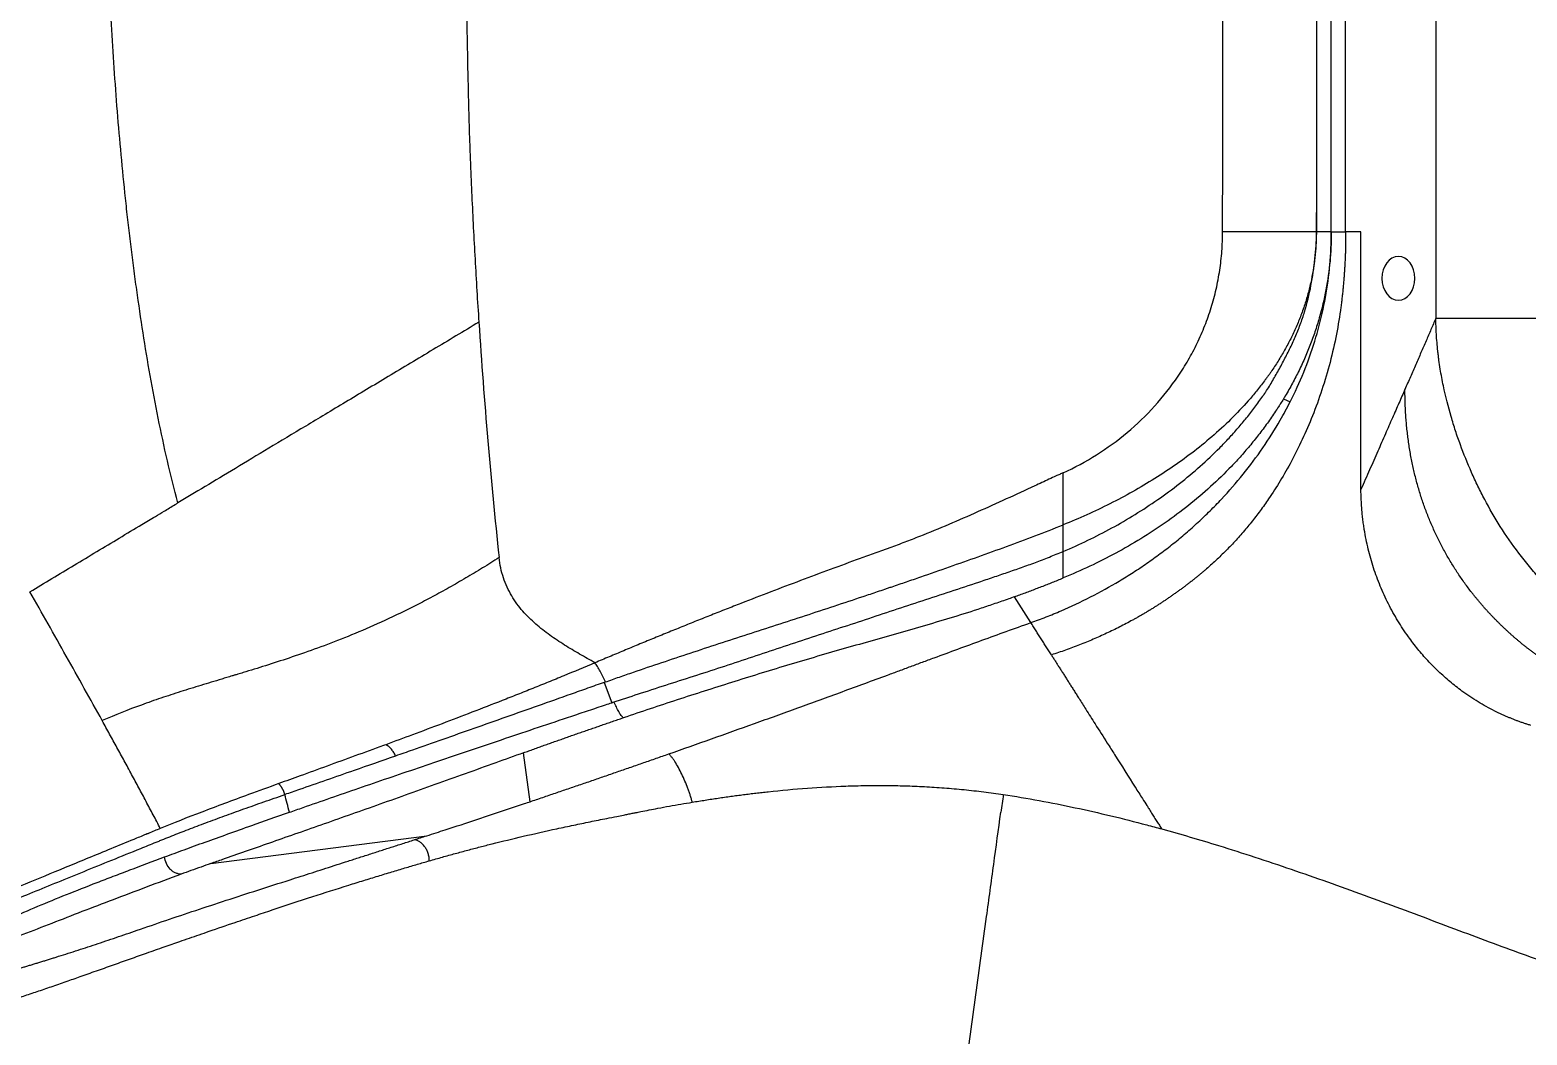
# Model space of a CAD drawing. Header units: inches. Extents: x 0 to 84, y -22 to 124.
# Drawn here: x 11.03 to 28.13, y 28.66 to 40.14 of the extents above; entities that cross this region are included whole.
import ezdxf

# ---------------------------------------------------------------- set-up
doc = ezdxf.new("R2010")
doc.units = ezdxf.units.IN
doc.header["$MEASUREMENT"] = 0
doc.layers.add('1', color=4, linetype='Continuous')

# ---------------------------------------------------------------- blocks, each defined once
blk = doc.blocks.new('2026 RELAY')
at = {"layer": '1', "color": 3, "linetype": 'Continuous', "lineweight": 25}
for p, q in [((25.729, 37.335), (25.73, 42.178)), ((25.895, 37.335), (25.895, 42.178)), ((26.059, 37.722), (26.059, 42.178)), ((27.089, 40.277), (27.089, 36.347)), ((26.059, 37.335), (26.059, 37.722)), ((25.729, 37.335), (25.724, 37.335)), ((26.232, 37.335), (26.059, 37.335)), ((26.232, 34.999), (26.232, 37.335)), ((25.349, 35.427), (25.425, 35.393)), ((22.833, 33.685), (22.833, 33.988)), ((22.464, 32.87), (22.277, 33.166)), ((17.592, 32.188), (17.677, 31.955)), ((16.744, 30.824), (16.669, 31.383)), ((13.097, 30.117), (15.564, 30.434))]:
    blk.add_line(p, q, dxfattribs=at)
at = {"layer": '1', "color": 1, "extrusion": (0, 0, -1)}
blk.add_ellipse((26.661, 36.805), major_axis=(0, 0.25), ratio=0.752466, dxfattribs=at)
at = {"layer": '1', "color": 3, "linetype": 'Continuous', "lineweight": 25}
for points, knots in [([(12.722, 34.239), (12.636, 34.559), (12.489, 35.205), (12.346, 36.019), (12.262, 36.592), (12.218, 36.92), (12.186, 37.166), (12.157, 37.413), (12.12, 37.742), (12.062, 38.32), (12.008, 38.982), (11.966, 39.645), (11.945, 40.06), (11.931, 40.392), (11.918, 40.725), (11.906, 41.141), (11.898, 41.64), (11.894, 42.306), (11.9, 42.888), (11.912, 43.387), (11.92, 43.636), (11.928, 43.886), (11.949, 44.384), (11.99, 45.131), (12.056, 45.958), (12.112, 46.535), (12.142, 46.823), (12.161, 46.988), (12.18, 47.152), (12.205, 47.357), (12.247, 47.685), (12.327, 48.258), (12.46, 49.072), (12.593, 49.719), (12.669, 50.04)], [0, 0, 0, 0, 0.0625, 0.125, 0.15625, 0.171875, 0.1875, 0.203125, 0.21875, 0.25, 0.3125, 0.34375, 0.375, 0.390625, 0.40625, 0.4375, 0.46875, 0.5, 0.5625, 0.578125, 0.59375, 0.609375, 0.625, 0.6875, 0.75, 0.78125, 0.796875, 0.804688, 0.8125, 0.828125, 0.84375, 0.875, 0.9375, 1, 1, 1, 1]), ([(16.158, 47.943), (16.142, 47.704), (16.113, 47.224), (16.083, 46.621), (16.065, 46.198), (16.055, 45.956), (16.05, 45.805), (16.047, 45.683), (16.043, 45.562), (16.038, 45.35), (16.028, 44.925), (16.018, 44.317), (16.013, 43.768), (16.012, 43.403), (16.012, 43.22), (16.012, 43.038), (16.013, 42.672), (16.013, 42.246), (16.013, 41.758), (16.013, 41.393), (16.012, 41.088), (16.012, 40.845), (16.013, 40.601), (16.015, 40.297), (16.02, 39.81), (16.028, 39.323), (16.038, 38.898), (16.044, 38.655), (16.049, 38.473), (16.056, 38.292), (16.065, 38.049), (16.083, 37.626), (16.114, 37.024), (16.143, 36.544), (16.159, 36.304)], [0, 0, 0, 0, 0.0625, 0.125, 0.15625, 0.171875, 0.1875, 0.195312, 0.203125, 0.21875, 0.25, 0.3125, 0.375, 0.390625, 0.40625, 0.421875, 0.4375, 0.5, 0.53125, 0.5625, 0.59375, 0.609375, 0.625, 0.65625, 0.6875, 0.75, 0.78125, 0.796875, 0.8125, 0.828125, 0.84375, 0.875, 0.9375, 1, 1, 1, 1]), ([(24.654, 37.335), (24.654, 37.356), (24.654, 37.397), (24.654, 37.481), (24.654, 37.627), (24.655, 37.92), (24.655, 38.504), (24.656, 39.34), (24.657, 40.175), (24.657, 40.844), (24.657, 41.345), (24.657, 41.763), (24.658, 42.097), (24.657, 42.432), (24.658, 42.766), (24.658, 43.1), (24.658, 43.351), (24.657, 43.602), (24.657, 43.936), (24.657, 44.353), (24.656, 44.771), (24.655, 45.063), (24.655, 45.208), (24.654, 45.292), (24.654, 45.333), (24.654, 45.354)], [0, 0, 0, 0, 0.007812, 0.015625, 0.03125, 0.0625, 0.125, 0.25, 0.375, 0.4375, 0.5, 0.5625, 0.59375, 0.625, 0.6875, 0.71875, 0.75, 0.78125, 0.8125, 0.875, 0.9375, 0.96875, 0.984375, 0.992188, 1, 1, 1, 1]), ([(22.833, 34.584), (22.964, 34.643), (23.218, 34.78), (23.57, 35.036), (23.884, 35.338), (24.109, 35.624), (24.264, 35.87), (24.366, 36.063), (24.453, 36.264), (24.526, 36.47), (24.583, 36.682), (24.623, 36.898), (24.644, 37.079), (24.652, 37.225), (24.654, 37.298), (24.654, 37.335)], [0, 0, 0, 0, 0.125, 0.25, 0.375, 0.5, 0.5625, 0.625, 0.6875, 0.75, 0.8125, 0.875, 0.9375, 0.96875, 1, 1, 1, 1]), ([(25.724, 37.335), (25.724, 37.329), (25.724, 37.316), (25.724, 37.292), (25.723, 37.249), (25.719, 37.164), (25.705, 36.993), (25.673, 36.8), (25.625, 36.61), (25.581, 36.47), (25.53, 36.332), (25.472, 36.198), (25.407, 36.066), (25.336, 35.938), (25.272, 35.834), (25.224, 35.763), (25.197, 35.722), (25.179, 35.698), (25.165, 35.678), (25.156, 35.665), (25.149, 35.655), (25.141, 35.646), (25.121, 35.619), (25.073, 35.555), (24.965, 35.423), (24.734, 35.17), (24.367, 34.845), (23.884, 34.508), (23.371, 34.221), (23.014, 34.061), (22.833, 33.988)], [0, 0, 0, 0, 0.003906, 0.007812, 0.015625, 0.03125, 0.0625, 0.125, 0.15625, 0.1875, 0.21875, 0.25, 0.28125, 0.3125, 0.34375, 0.359375, 0.367188, 0.375, 0.378906, 0.382812, 0.384766, 0.386719, 0.390625, 0.40625, 0.4375, 0.5, 0.625, 0.75, 0.875, 1, 1, 1, 1]), ([(22.833, 33.685), (23.023, 33.764), (23.301, 33.898), (23.656, 34.105), (23.914, 34.274), (24.162, 34.457), (24.399, 34.655), (24.585, 34.831), (24.728, 34.979), (24.83, 35.094), (24.929, 35.212), (25.008, 35.313), (25.069, 35.396), (25.102, 35.444), (25.122, 35.472), (25.128, 35.48), (25.13, 35.483), (25.132, 35.486), (25.141, 35.5), (25.164, 35.534), (25.198, 35.588), (25.236, 35.655), (25.287, 35.744), (25.349, 35.857), (25.419, 35.994), (25.484, 36.134), (25.542, 36.277), (25.608, 36.471), (25.668, 36.722), (25.704, 36.976), (25.719, 37.155), (25.725, 37.245), (25.728, 37.296), (25.729, 37.322), (25.729, 37.335)], [0, 0, 0, 0, 0.125, 0.1875, 0.25, 0.3125, 0.375, 0.4375, 0.46875, 0.5, 0.53125, 0.5625, 0.578125, 0.59375, 0.597656, 0.599121, 0.599609, 0.600098, 0.601562, 0.609375, 0.625, 0.640625, 0.65625, 0.6875, 0.71875, 0.75, 0.78125, 0.8125, 0.875, 0.9375, 0.96875, 0.984375, 0.992188, 1, 1, 1, 1]), ([(26.059, 37.335), (26.059, 37.316), (26.059, 37.279), (26.058, 37.222), (26.057, 37.166), (26.056, 37.109), (26.054, 37.052), (26.051, 36.995), (26.048, 36.938), (26.045, 36.881), (26.041, 36.824), (26.036, 36.766), (26.031, 36.709), (26.025, 36.651), (26.019, 36.593), (26.012, 36.535), (25.994, 36.393), (25.956, 36.162), (25.884, 35.845), (25.792, 35.533), (25.685, 35.238), (25.568, 34.967), (25.444, 34.719), (25.316, 34.493), (25.21, 34.329), (25.132, 34.216), (25.083, 34.148), (25.032, 34.082), (24.981, 34.016), (24.929, 33.953), (24.875, 33.89), (24.821, 33.828), (24.765, 33.768), (24.708, 33.709), (24.65, 33.651), (24.591, 33.595), (24.531, 33.539), (24.49, 33.503), (24.469, 33.485)], [0, 0, 0, 0, 0.013082, 0.026194, 0.039338, 0.052515, 0.065726, 0.078972, 0.092256, 0.105578, 0.118941, 0.132344, 0.145791, 0.159281, 0.172815, 0.186393, 0.200015, 0.2729, 0.350004, 0.426561, 0.499992, 0.568649, 0.633008, 0.69335, 0.749979, 0.769623, 0.78915, 0.808573, 0.827905, 0.84716, 0.86635, 0.885492, 0.904598, 0.923682, 0.942756, 0.96183, 0.98091, 1, 1, 1, 1]), ([(25.724, 37.335), (25.724, 37.335), (25.718, 37.335), (25.693, 37.335), (25.631, 37.335), (25.515, 37.335), (25.367, 37.335), (25.198, 37.335), (25.016, 37.335), (24.832, 37.335), (24.712, 37.335), (24.654, 37.335)], [0, 0, 0, 0, 0.0625, 0.125, 0.25, 0.375, 0.5, 0.625, 0.75, 0.875, 1, 1, 1, 1]), ([(25.895, 37.335), (25.895, 37.321), (25.895, 37.293), (25.894, 37.238), (25.891, 37.141), (25.878, 36.948), (25.839, 36.674), (25.775, 36.405), (25.71, 36.194), (25.653, 36.038), (25.589, 35.884), (25.519, 35.734), (25.455, 35.611), (25.401, 35.515), (25.37, 35.462), (25.352, 35.433), (25.349, 35.427)], [0.6213551, 0.6213551, 0.6213551, 0.6213551, 0.6291676, 0.6369801, 0.6526051, 0.6838551, 0.7463551, 0.8088551, 0.8401051, 0.8713551, 0.9026051, 0.9338551, 0.9651051, 0.9807301, 0.9963551, 1, 1, 1, 1]), ([(25.424, 35.393), (25.446, 35.434), (25.521, 35.588), (25.636, 35.862), (25.751, 36.22), (25.834, 36.587), (25.884, 36.959), (25.895, 37.21), (25.895, 37.335)], [0.6643407, 0.6643407, 0.6643407, 0.6643407, 0.6875, 0.75, 0.8125, 0.875, 0.9375, 1, 1, 1, 1]), ([(25.895, 37.335), (25.884, 37.335), (25.86, 37.335), (25.827, 37.335), (25.797, 37.335), (25.765, 37.335), (25.737, 37.335), (25.729, 37.335), (25.729, 37.335)], [0, 0, 0, 0, 0.125, 0.25, 0.375, 0.5, 0.75, 1, 1, 1, 1]), ([(25.895, 37.335), (25.906, 37.335), (25.928, 37.335), (25.958, 37.335), (25.985, 37.335), (26.009, 37.335), (26.028, 37.335), (26.047, 37.335), (26.056, 37.335), (26.059, 37.335)], [0, 0, 0, 0, 0.125, 0.25, 0.375, 0.5, 0.625, 0.75, 1, 1, 1, 1]), ([(16.159, 36.304), (16.072, 36.252), (15.898, 36.147), (15.636, 35.991), (15.378, 35.835), (15.124, 35.683), (14.876, 35.534), (14.555, 35.341), (14.175, 35.113), (13.755, 34.86), (13.372, 34.63), (13.026, 34.422), (12.819, 34.298), (12.722, 34.239)], [0, 0, 0, 0, 0.0625, 0.125, 0.1875, 0.25, 0.3125, 0.375, 0.5, 0.625, 0.75, 0.875, 1, 1, 1, 1]), ([(27.089, 36.347), (27.07, 36.305), (27.033, 36.219), (26.977, 36.088), (26.919, 35.955), (26.859, 35.818), (26.798, 35.678), (26.757, 35.584), (26.736, 35.536)], [0, 0, 0, 0, 0.156164, 0.316529, 0.481095, 0.649862, 0.82283, 1, 1, 1, 1]), ([(29.069, 36.348), (28.95, 36.348), (28.831, 36.348), (28.596, 36.348), (28.48, 36.348), (28.257, 36.348), (28.149, 36.348), (27.944, 36.348), (27.847, 36.348), (27.667, 36.348), (27.584, 36.348), (27.435, 36.348), (27.368, 36.348), (27.254, 36.348), (27.207, 36.348), (27.132, 36.348), (27.105, 36.348), (27.089, 36.348)], [0, 0, 0, 0, 0.125, 0.125, 0.25, 0.25, 0.375, 0.375, 0.5, 0.5, 0.625, 0.625, 0.75, 0.75, 0.875, 0.875, 1, 1, 1, 1]), ([(30.459, 32.028), (30.436, 32.034), (30.412, 32.041), (30.375, 32.05), (30.363, 32.054), (30.339, 32.061), (30.327, 32.064), (30.289, 32.075), (30.263, 32.083), (30.225, 32.094), (30.218, 32.097), (30.203, 32.101), (30.18, 32.109), (30.157, 32.116), (30.111, 32.132), (30.079, 32.143), (30.032, 32.16), (30.016, 32.166), (29.985, 32.178), (29.969, 32.184), (29.922, 32.203), (29.891, 32.215), (29.83, 32.241), (29.8, 32.255), (29.74, 32.282), (29.71, 32.296), (29.652, 32.324), (29.623, 32.339), (29.537, 32.382), (29.48, 32.413), (29.371, 32.475), (29.317, 32.507), (29.212, 32.573), (29.161, 32.606), (29.06, 32.674), (29.011, 32.709), (28.939, 32.763), (28.915, 32.781), (28.868, 32.817), (28.844, 32.836), (28.774, 32.892), (28.728, 32.931), (28.636, 33.011), (28.59, 33.053), (28.5, 33.138), (28.455, 33.182), (28.367, 33.273), (28.324, 33.319), (28.239, 33.414), (28.198, 33.462), (28.137, 33.536), (28.117, 33.561), (28.077, 33.612), (28.057, 33.638), (27.961, 33.765), (27.89, 33.868), (27.761, 34.072), (27.702, 34.174), (27.634, 34.302), (27.621, 34.328), (27.595, 34.379), (27.582, 34.405), (27.544, 34.483), (27.52, 34.535), (27.45, 34.692), (27.408, 34.798), (27.35, 34.957), (27.331, 35.01), (27.305, 35.089), (27.297, 35.116), (27.28, 35.17), (27.272, 35.198), (27.231, 35.336), (27.201, 35.452), (27.162, 35.639), (27.15, 35.703), (27.134, 35.802), (27.129, 35.836), (27.122, 35.888), (27.12, 35.905), (27.116, 35.94), (27.114, 35.957), (27.105, 36.041), (27.099, 36.105), (27.092, 36.229), (27.09, 36.289), (27.089, 36.347)], [0, 0, 0, 0, 0.015625, 0.015625, 0.023437, 0.023437, 0.03125, 0.03125, 0.046875, 0.046875, 0.050781, 0.050781, 0.054687, 0.0625, 0.0625, 0.078125, 0.078125, 0.085937, 0.085937, 0.09375, 0.09375, 0.109375, 0.109375, 0.125, 0.125, 0.140625, 0.140625, 0.15625, 0.15625, 0.1875, 0.1875, 0.21875, 0.21875, 0.25, 0.25, 0.28125, 0.28125, 0.296875, 0.296875, 0.3125, 0.3125, 0.34375, 0.34375, 0.375, 0.375, 0.40625, 0.40625, 0.4375, 0.4375, 0.46875, 0.46875, 0.484375, 0.484375, 0.5, 0.5, 0.5625, 0.5625, 0.625, 0.625, 0.640625, 0.640625, 0.65625, 0.65625, 0.6875, 0.6875, 0.75, 0.75, 0.78125, 0.78125, 0.796875, 0.796875, 0.8125, 0.8125, 0.875, 0.875, 0.90625, 0.90625, 0.921875, 0.921875, 0.929688, 0.929688, 0.9375, 0.9375, 0.96875, 0.96875, 1, 1, 1, 1]), ([(25.349, 35.427), (25.338, 35.409), (25.319, 35.379), (25.299, 35.348), (25.29, 35.333), (25.287, 35.329), (25.285, 35.326), (25.279, 35.317), (25.259, 35.286), (25.225, 35.234), (25.161, 35.144), (25.079, 35.033), (24.975, 34.903), (24.867, 34.777), (24.717, 34.615), (24.519, 34.422), (24.266, 34.207), (23.999, 34.009), (23.722, 33.827), (23.338, 33.606), (23.038, 33.465), (22.833, 33.381)], [0, 0, 0, 0, 0.0119801, 0.0197926, 0.0212575, 0.0217458, 0.022234, 0.0236989, 0.0276051, 0.0432301, 0.0588551, 0.0901051, 0.1213551, 0.1526051, 0.1838551, 0.2463551, 0.3088551, 0.3713551, 0.4338551, 0.4963551, 0.6213551, 0.6213551, 0.6213551, 0.6213551]), ([(26.736, 35.536), (26.713, 35.484), (26.666, 35.375), (26.591, 35.206), (26.511, 35.022), (26.424, 34.825), (26.331, 34.614), (26.267, 34.468), (26.234, 34.393)], [0, 0, 0, 0, 0.13607, 0.284378, 0.444925, 0.617711, 0.802736, 1, 1, 1, 1]), ([(29.556, 31.895), (29.543, 31.898), (29.517, 31.905), (29.478, 31.916), (29.44, 31.927), (29.401, 31.938), (29.363, 31.949), (29.325, 31.961), (29.287, 31.974), (29.249, 31.986), (29.211, 31.999), (29.174, 32.012), (29.137, 32.026), (29.099, 32.04), (29.063, 32.054), (29.026, 32.069), (28.989, 32.084), (28.953, 32.099), (28.917, 32.114), (28.882, 32.13), (28.846, 32.147), (28.811, 32.163), (28.776, 32.18), (28.741, 32.197), (28.707, 32.215), (28.672, 32.233), (28.638, 32.251), (28.605, 32.269), (28.571, 32.288), (28.538, 32.307), (28.505, 32.327), (28.473, 32.346), (28.44, 32.366), (28.408, 32.386), (28.377, 32.407), (28.345, 32.428), (28.314, 32.449), (28.284, 32.47), (28.253, 32.492), (28.223, 32.513), (28.193, 32.535), (28.163, 32.558), (28.134, 32.58), (28.105, 32.603), (28.076, 32.626), (28.048, 32.649), (28.02, 32.673), (27.992, 32.696), (27.965, 32.72), (27.937, 32.745), (27.911, 32.769), (27.884, 32.794), (27.858, 32.818), (27.832, 32.843), (27.806, 32.869), (27.781, 32.894), (27.755, 32.92), (27.731, 32.946), (27.706, 32.972), (27.682, 32.998), (27.658, 33.024), (27.634, 33.051), (27.611, 33.078), (27.588, 33.105), (27.565, 33.132), (27.543, 33.159), (27.521, 33.187), (27.493, 33.223), (27.459, 33.267), (27.419, 33.321), (27.381, 33.375), (27.343, 33.431), (27.307, 33.487), (27.271, 33.544), (27.236, 33.602), (27.203, 33.661), (27.17, 33.721), (27.138, 33.782), (27.108, 33.843), (27.078, 33.905), (27.05, 33.969), (27.022, 34.033), (26.996, 34.097), (26.971, 34.163), (26.947, 34.229), (26.925, 34.296), (26.903, 34.364), (26.883, 34.433), (26.864, 34.503), (26.846, 34.573), (26.83, 34.644), (26.815, 34.715), (26.801, 34.787), (26.789, 34.86), (26.777, 34.933), (26.768, 35.007), (26.759, 35.081), (26.752, 35.156), (26.746, 35.231), (26.742, 35.307), (26.739, 35.383), (26.737, 35.46), (26.736, 35.511), (26.736, 35.536)], [0, 0, 0, 0, 0.008084, 0.016156, 0.024217, 0.032266, 0.040305, 0.048334, 0.05635, 0.064355, 0.072348, 0.080328, 0.088295, 0.096248, 0.104186, 0.11211, 0.120017, 0.127909, 0.135784, 0.143643, 0.151485, 0.15931, 0.167117, 0.174906, 0.182678, 0.190431, 0.198165, 0.205881, 0.213578, 0.221255, 0.228912, 0.23655, 0.244167, 0.251764, 0.259339, 0.266894, 0.274428, 0.281943, 0.289438, 0.296914, 0.304371, 0.31181, 0.319231, 0.326635, 0.334022, 0.341391, 0.348745, 0.356082, 0.363403, 0.370709, 0.377999, 0.385275, 0.392536, 0.399783, 0.407016, 0.414235, 0.421441, 0.428634, 0.435815, 0.442983, 0.450139, 0.457284, 0.464417, 0.471538, 0.47865, 0.48575, 0.492841, 0.499921, 0.513236, 0.526593, 0.539991, 0.553433, 0.56692, 0.580454, 0.594035, 0.607665, 0.621347, 0.635081, 0.64887, 0.662716, 0.67662, 0.690585, 0.704614, 0.718709, 0.732872, 0.747106, 0.761413, 0.775794, 0.790248, 0.804774, 0.819373, 0.834044, 0.848786, 0.863599, 0.878482, 0.893436, 0.90846, 0.923553, 0.938713, 0.95394, 0.969232, 0.984586, 1, 1, 1, 1]), ([(22.464, 32.87), (22.493, 32.881), (22.551, 32.902), (22.667, 32.946), (22.867, 33.028), (23.148, 33.161), (23.421, 33.312), (23.633, 33.444), (23.789, 33.548), (23.942, 33.658), (24.091, 33.772), (24.211, 33.872), (24.305, 33.955), (24.398, 34.039), (24.511, 34.147), (24.686, 34.327), (24.891, 34.563), (25.116, 34.864), (25.292, 35.143), (25.389, 35.322), (25.424, 35.393)], [0, 0, 0, 0, 0.015625, 0.03125, 0.0625, 0.125, 0.1875, 0.21875, 0.25, 0.28125, 0.3125, 0.34375, 0.359375, 0.375, 0.40625, 0.4375, 0.5, 0.5625, 0.625, 0.6643407, 0.6643407, 0.6643407, 0.6643407]), ([(26.234, 34.393), (26.234, 34.423), (26.234, 34.482), (26.233, 34.571), (26.233, 34.658), (26.233, 34.745), (26.232, 34.83), (26.232, 34.915), (26.232, 34.971), (26.232, 34.999)], [0, 0, 0, 0, 0.147331, 0.293165, 0.437505, 0.580354, 0.721717, 0.861598, 1, 1, 1, 1]), ([(22.833, 34.584), (22.826, 34.58), (22.813, 34.574), (22.786, 34.562), (22.738, 34.54), (22.644, 34.496), (22.454, 34.409), (22.183, 34.283), (21.856, 34.135), (21.526, 33.991), (21.248, 33.876), (21.023, 33.789), (20.896, 33.741), (20.811, 33.71), (20.754, 33.69), (20.655, 33.654), (20.456, 33.582), (20.172, 33.478), (19.832, 33.351), (19.492, 33.222), (19.209, 33.112), (18.984, 33.024), (18.815, 32.957), (18.646, 32.89), (18.479, 32.822), (18.311, 32.754), (18.144, 32.686), (17.978, 32.618), (17.813, 32.549), (17.648, 32.48), (17.539, 32.434), (17.485, 32.411)], [0, 0, 0, 0, 0.003906, 0.007812, 0.015625, 0.03125, 0.0625, 0.125, 0.1875, 0.25, 0.3125, 0.34375, 0.375, 0.382812, 0.390625, 0.40625, 0.4375, 0.5, 0.5625, 0.625, 0.6875, 0.71875, 0.75, 0.78125, 0.8125, 0.84375, 0.875, 0.90625, 0.9375, 0.96875, 1, 1, 1, 1]), ([(28.175, 31.695), (28.163, 31.699), (28.139, 31.706), (28.103, 31.718), (28.067, 31.73), (28.031, 31.743), (27.996, 31.756), (27.962, 31.77), (27.928, 31.784), (27.894, 31.798), (27.86, 31.813), (27.827, 31.828), (27.794, 31.844), (27.74, 31.871), (27.665, 31.91), (27.571, 31.965), (27.478, 32.025), (27.37, 32.1), (27.249, 32.195), (27.119, 32.311), (26.996, 32.435), (26.881, 32.568), (26.766, 32.719), (26.652, 32.891), (26.545, 33.085), (26.452, 33.287), (26.375, 33.496), (26.314, 33.712), (26.28, 33.88), (26.263, 33.996), (26.254, 34.059), (26.248, 34.122), (26.242, 34.188), (26.238, 34.255), (26.235, 34.324), (26.234, 34.37), (26.234, 34.393)], [0, 0, 0, 0, 0.010957, 0.021841, 0.032655, 0.0434, 0.054077, 0.064691, 0.075243, 0.085738, 0.096177, 0.106564, 0.116902, 0.127194, 0.158003, 0.189063, 0.220336, 0.251776, 0.301139, 0.350211, 0.399217, 0.44838, 0.497984, 0.559239, 0.621289, 0.683601, 0.745594, 0.8074, 0.871552, 0.888692, 0.906207, 0.924114, 0.942429, 0.961171, 0.980359, 1, 1, 1, 1]), ([(12.464, 34.085), (12.498, 34.105), (12.552, 34.137), (12.627, 34.182), (12.673, 34.211), (12.705, 34.229), (12.716, 34.236), (12.721, 34.239), (12.722, 34.239)], [0.35036843, 0.35036843, 0.35036843, 0.35036843, 0.375, 0.390625, 0.40625, 0.41015625, 0.4140625, 0.41434016, 0.41434016, 0.41434016, 0.41434016]), ([(11.032, 33.224), (11.198, 33.324), (11.451, 33.476), (11.794, 33.682), (12.053, 33.837), (12.276, 33.972), (12.413, 34.054), (12.464, 34.085)], [0, 0, 0, 0, 0.125, 0.1875, 0.25, 0.3125, 0.3503684, 0.3503684, 0.3503684, 0.3503684]), ([(17.605, 32.192), (17.658, 32.211), (17.764, 32.249), (17.979, 32.323), (18.356, 32.451), (18.901, 32.631), (19.559, 32.844), (20.109, 33.023), (20.494, 33.151), (20.686, 33.216), (20.782, 33.248), (20.837, 33.267), (20.919, 33.295), (21.042, 33.337), (21.261, 33.412), (21.534, 33.508), (21.861, 33.623), (22.187, 33.741), (22.511, 33.861), (22.726, 33.945), (22.833, 33.988)], [0, 0, 0, 0, 0.03125, 0.0625, 0.125, 0.25, 0.375, 0.5, 0.5625, 0.59375, 0.609375, 0.617188, 0.625, 0.65625, 0.6875, 0.75, 0.8125, 0.875, 0.9375, 1, 1, 1, 1]), ([(16.39, 33.614), (16.359, 33.594), (16.296, 33.554), (16.169, 33.475), (16.01, 33.38), (15.82, 33.27), (15.631, 33.166), (15.445, 33.069), (15.202, 32.948), (14.909, 32.814), (14.581, 32.678), (14.276, 32.563), (13.989, 32.464), (13.72, 32.377), (13.529, 32.318), (13.42, 32.285), (13.389, 32.275), (13.373, 32.271), (13.358, 32.266), (13.327, 32.257), (13.282, 32.243), (13.161, 32.207), (12.984, 32.153), (12.754, 32.082), (12.528, 32.008), (12.23, 31.904), (12.008, 31.816), (11.858, 31.75)], [0, 0, 0, 0, 0.015625, 0.03125, 0.0625, 0.09375, 0.125, 0.15625, 0.1875, 0.25, 0.3125, 0.375, 0.4375, 0.5, 0.5625, 0.578125, 0.582031, 0.585938, 0.589844, 0.59375, 0.609375, 0.625, 0.6875, 0.75, 0.8125, 0.875, 1, 1, 1, 1]), ([(17.485, 32.411), (17.426, 32.444), (17.31, 32.51), (17.137, 32.613), (16.968, 32.725), (16.807, 32.851), (16.682, 32.973), (16.593, 33.084), (16.533, 33.175), (16.481, 33.274), (16.438, 33.381), (16.407, 33.494), (16.394, 33.574), (16.39, 33.614)], [0, 0, 0, 0, 0.125, 0.25, 0.375, 0.5, 0.625, 0.6875, 0.75, 0.8125, 0.875, 0.9375, 1, 1, 1, 1]), ([(17.728, 31.972), (17.825, 32.004), (18.026, 32.07), (18.333, 32.169), (18.65, 32.271), (18.968, 32.374), (19.287, 32.48), (19.714, 32.622), (20.143, 32.764), (20.574, 32.906), (20.898, 33.013), (21.222, 33.12), (21.547, 33.227), (21.817, 33.316), (22.033, 33.389), (22.194, 33.444), (22.356, 33.5), (22.516, 33.558), (22.675, 33.62), (22.781, 33.663), (22.833, 33.685)], [0.0049471, 0.0049471, 0.0049471, 0.0049471, 0.0625, 0.125, 0.1875, 0.25, 0.3125, 0.375, 0.5, 0.5625, 0.625, 0.6875, 0.75, 0.8125, 0.84375, 0.875, 0.90625, 0.9375, 0.96875, 1, 1, 1, 1]), ([(22.833, 33.381), (22.833, 33.395), (22.833, 33.423), (22.833, 33.466), (22.833, 33.507), (22.833, 33.562), (22.833, 33.625), (22.833, 33.667), (22.833, 33.685)], [0, 0, 0, 0, 0.125, 0.25, 0.375, 0.5, 0.75, 1, 1, 1, 1]), ([(22.277, 33.166), (22.298, 33.173), (22.339, 33.189), (22.401, 33.212), (22.463, 33.235), (22.525, 33.259), (22.587, 33.283), (22.649, 33.307), (22.71, 33.331), (22.772, 33.356), (22.813, 33.373), (22.833, 33.381)], [0, 0, 0, 0, 0.11111, 0.222232, 0.33336, 0.44449, 0.555617, 0.666736, 0.777843, 0.888932, 1, 1, 1, 1]), ([(24.469, 33.485), (24.459, 33.476), (24.439, 33.459), (24.409, 33.433), (24.378, 33.408), (24.347, 33.383), (24.316, 33.358), (24.285, 33.333), (24.254, 33.309), (24.222, 33.285), (24.191, 33.261), (24.159, 33.238), (24.127, 33.215), (24.094, 33.192), (24.062, 33.169), (24.029, 33.147), (23.997, 33.125), (23.964, 33.103), (23.931, 33.081), (23.897, 33.06), (23.864, 33.039), (23.83, 33.018), (23.796, 32.998), (23.763, 32.977), (23.729, 32.957), (23.694, 32.938), (23.66, 32.918), (23.613, 32.892), (23.552, 32.86), (23.478, 32.821), (23.404, 32.784), (23.328, 32.748), (23.252, 32.713), (23.175, 32.68), (23.098, 32.647), (23.019, 32.616), (22.94, 32.585), (22.86, 32.556), (22.779, 32.528), (22.725, 32.511), (22.698, 32.502)], [0, 0, 0, 0, 0.0192631, 0.0385137, 0.057753, 0.0769822, 0.0962028, 0.115416, 0.1346228, 0.1538241, 0.1730217, 0.1922173, 0.2114127, 0.2306093, 0.2498087, 0.2690124, 0.288222, 0.3074387, 0.3266621, 0.3458921, 0.3651284, 0.3843714, 0.4036214, 0.4228789, 0.4421447, 0.4614195, 0.4807044, 0.5000004, 0.5406813, 0.5814888, 0.6224376, 0.6635437, 0.7048237, 0.7462944, 0.7879729, 0.8298749, 0.8720158, 0.9144091, 0.9570671, 1, 1, 1, 1]), ([(22.277, 33.166), (22.255, 33.158), (22.181, 33.131), (22.054, 33.087), (21.844, 33.016), (21.58, 32.933), (21.262, 32.838), (20.943, 32.747), (20.624, 32.656), (20.2, 32.536), (19.777, 32.412), (19.357, 32.284), (19.044, 32.186), (18.732, 32.087), (18.422, 31.987), (18.115, 31.885), (17.911, 31.817), (17.809, 31.782)], [0, 0, 0, 0, 0.0132333, 0.0444833, 0.0757333, 0.1382333, 0.2007333, 0.2632333, 0.3257333, 0.3882333, 0.5132333, 0.5757333, 0.6382333, 0.7007333, 0.7632333, 0.8257333, 0.8882333, 0.8882333, 0.8882333, 0.8882333]), ([(18.327, 31.37), (18.49, 31.427), (18.814, 31.542), (19.305, 31.716), (19.802, 31.896), (20.308, 32.08), (20.696, 32.223), (20.938, 32.312), (21.026, 32.345), (21.114, 32.378), (21.225, 32.419), (21.404, 32.485), (21.63, 32.568), (21.996, 32.702), (22.276, 32.804), (22.464, 32.87)], [0, 0, 0, 0, 0.125, 0.25, 0.375, 0.5, 0.625, 0.65625, 0.671875, 0.6875, 0.71875, 0.75, 0.8125, 0.875, 1, 1, 1, 1]), ([(22.698, 32.502), (22.678, 32.533), (22.649, 32.579), (22.61, 32.641), (22.581, 32.687), (22.552, 32.732), (22.523, 32.778), (22.493, 32.824), (22.474, 32.855), (22.464, 32.87)], [0, 0, 0, 0, 0.25, 0.375, 0.5, 0.625, 0.75, 0.875, 1, 1, 1, 1]), ([(22.698, 32.502), (22.705, 32.49), (22.72, 32.467), (22.742, 32.432), (22.764, 32.397), (22.787, 32.36), (22.811, 32.323), (22.835, 32.286), (22.859, 32.247), (22.884, 32.208), (22.909, 32.168), (22.935, 32.128), (22.961, 32.086), (22.987, 32.044), (23.031, 31.976), (23.101, 31.865), (23.208, 31.696), (23.318, 31.522), (23.472, 31.281), (23.606, 31.067), (23.728, 30.875), (23.779, 30.795), (23.814, 30.74), (23.842, 30.695), (23.873, 30.646), (23.903, 30.599), (23.931, 30.555), (23.949, 30.526), (23.958, 30.512)], [0, 0, 0, 0, 0.017348, 0.035016, 0.053007, 0.071318, 0.089949, 0.108897, 0.128159, 0.14773, 0.167606, 0.187779, 0.208247, 0.229006, 0.250055, 0.309703, 0.392952, 0.500077, 0.56512, 0.749957, 0.816438, 0.858232, 0.874974, 0.902185, 0.928297, 0.953306, 0.977208, 1, 1, 1, 1]), ([(17.485, 32.411), (17.366, 32.36), (17.187, 32.286), (16.952, 32.19), (16.775, 32.118), (16.6, 32.048), (16.368, 31.957), (16.079, 31.845), (15.738, 31.714), (15.41, 31.591), (15.197, 31.513), (15.096, 31.475)], [0.5674185, 0.5674185, 0.5674185, 0.5674185, 0.6299185, 0.6611685, 0.6924185, 0.7236685, 0.7549185, 0.8174185, 0.8799185, 0.9424185, 1, 1, 1, 1]), ([(17.592, 32.188), (17.528, 32.165), (17.401, 32.12), (17.148, 32.03), (16.71, 31.875), (16.098, 31.659), (15.562, 31.47), (15.271, 31.368), (15.207, 31.346)], [0.589468, 0.589468, 0.589468, 0.589468, 0.620718, 0.651968, 0.714468, 0.839468, 0.964468, 1, 1, 1, 1]), ([(13.995, 30.703), (14.047, 30.721), (14.301, 30.81), (14.782, 30.977), (15.464, 31.21), (16.063, 31.413), (16.557, 31.579), (16.933, 31.706), (17.252, 31.813), (17.477, 31.888), (17.598, 31.928), (17.654, 31.947), (17.677, 31.955)], [0.3427019, 0.3427019, 0.3427019, 0.3427019, 0.375, 0.5, 0.625, 0.75, 0.8125, 0.875, 0.9375, 0.96875, 0.984375, 0.9958206, 0.9958206, 0.9958206, 0.9958206]), ([(17.809, 31.782), (17.806, 31.785), (17.798, 31.792), (17.785, 31.808), (17.771, 31.829), (17.753, 31.861), (17.729, 31.906), (17.712, 31.944), (17.703, 31.964)], [0, 0, 0, 0, 0.125, 0.25, 0.375, 0.5, 0.75, 1, 1, 1, 1]), ([(12.521, 30.518), (12.494, 30.57), (12.44, 30.673), (12.358, 30.828), (12.276, 30.982), (12.193, 31.136), (12.11, 31.29), (12.04, 31.418), (11.984, 31.52), (11.942, 31.597), (11.9, 31.673), (11.872, 31.724), (11.858, 31.75)], [0, 0, 0, 0, 0.125, 0.25, 0.375, 0.5, 0.625, 0.75, 0.8125, 0.875, 0.9375, 1, 1, 1, 1]), ([(16.669, 31.383), (16.689, 31.39), (16.728, 31.404), (16.787, 31.425), (16.846, 31.447), (16.905, 31.468), (16.964, 31.489), (17.024, 31.51), (17.083, 31.531), (17.143, 31.552), (17.203, 31.573), (17.263, 31.595), (17.323, 31.616), (17.384, 31.637), (17.444, 31.658), (17.505, 31.678), (17.565, 31.699), (17.626, 31.72), (17.687, 31.741), (17.748, 31.762), (17.789, 31.776), (17.809, 31.782)], [0, 0, 0, 0, 0.052631, 0.105263, 0.157897, 0.210532, 0.263168, 0.315804, 0.36844, 0.421076, 0.473711, 0.526346, 0.578979, 0.631611, 0.684241, 0.73687, 0.789498, 0.842124, 0.89475, 0.947375, 1, 1, 1, 1]), ([(15.096, 31.475), (15.087, 31.472), (14.969, 31.429), (14.743, 31.346), (14.424, 31.23), (14.135, 31.125), (13.954, 31.06), (13.875, 31.031)], [0.3246437, 0.3246437, 0.3246437, 0.3246437, 0.3295622, 0.3920622, 0.4545622, 0.5170622, 0.5674185, 0.5674185, 0.5674185, 0.5674185]), ([(16.669, 31.383), (16.563, 31.345), (16.22, 31.221), (15.653, 31.017), (14.983, 30.778), (14.348, 30.554), (13.954, 30.416), (13.672, 30.317), (13.489, 30.253), (13.268, 30.176), (13.141, 30.132), (13.097, 30.117)], [0.0912386, 0.0912386, 0.0912386, 0.0912386, 0.1467132, 0.2717132, 0.3967132, 0.5217132, 0.6467132, 0.6467132, 0.7092132, 0.7717132, 0.8054746, 0.8054746, 0.8054746, 0.8054746]), ([(15.207, 31.346), (15.046, 31.289), (14.667, 31.157), (14.251, 31.012), (13.998, 30.924), (13.943, 30.905)], [0.34, 0.34, 0.34, 0.34, 0.429468, 0.554468, 0.589468, 0.589468, 0.589468, 0.589468]), ([(16.744, 30.824), (16.792, 30.84), (16.889, 30.873), (17.034, 30.923), (17.179, 30.972), (17.324, 31.022), (17.469, 31.071), (17.613, 31.121), (17.756, 31.171), (17.899, 31.22), (18.042, 31.27), (18.185, 31.32), (18.28, 31.353), (18.327, 31.37)], [0, 0, 0, 0, 0.090911, 0.181823, 0.272733, 0.363639, 0.454542, 0.545445, 0.63635, 0.72726, 0.818172, 0.909087, 1, 1, 1, 1]), ([(18.597, 30.818), (18.596, 30.82), (18.596, 30.823), (18.594, 30.829), (18.591, 30.84), (18.586, 30.856), (18.58, 30.876), (18.572, 30.902), (18.561, 30.935), (18.541, 30.99), (18.514, 31.059), (18.477, 31.14), (18.438, 31.217), (18.405, 31.273), (18.383, 31.306), (18.37, 31.323), (18.361, 31.334), (18.352, 31.345), (18.34, 31.358), (18.332, 31.366), (18.327, 31.37)], [0, 0, 0, 0, 0.007812, 0.015625, 0.03125, 0.0625, 0.09375, 0.125, 0.1875, 0.25, 0.375, 0.5, 0.625, 0.75, 0.8125, 0.84375, 0.875, 0.90625, 0.9375, 1, 1, 1, 1]), ([(13.875, 31.031), (13.757, 30.988), (13.642, 30.946), (13.342, 30.836), (12.985, 30.703), (12.668, 30.579), (12.521, 30.518)], [0, 0, 0, 0, 0.0746437, 0.0746437, 0.1996437, 0.3246437, 0.3246437, 0.3246437, 0.3246437]), ([(13.943, 30.905), (13.942, 30.908), (13.941, 30.913), (13.938, 30.921), (13.936, 30.928), (13.933, 30.936), (13.93, 30.943), (13.927, 30.951), (13.923, 30.958), (13.919, 30.965), (13.916, 30.972), (13.911, 30.979), (13.907, 30.986), (13.903, 30.993), (13.898, 31), (13.894, 31.006), (13.889, 31.013), (13.884, 31.019), (13.879, 31.025), (13.876, 31.029), (13.875, 31.031)], [0, 0, 0, 0, 0.054658, 0.109254, 0.163857, 0.218526, 0.273309, 0.328247, 0.383373, 0.438706, 0.494254, 0.55001, 0.605967, 0.662104, 0.718392, 0.774782, 0.831216, 0.887623, 0.943916, 1, 1, 1, 1]), ([(18.597, 30.818), (18.622, 30.822), (18.671, 30.831), (18.745, 30.842), (18.819, 30.854), (18.892, 30.865), (18.965, 30.875), (19.038, 30.886), (19.11, 30.895), (19.181, 30.905), (19.253, 30.914), (19.323, 30.922), (19.394, 30.93), (19.589, 30.952), (19.906, 30.981), (20.279, 31.001), (20.576, 31.009), (20.802, 31.01), (21.026, 31.006), (21.212, 30.998), (21.361, 30.99), (21.474, 30.982), (21.587, 30.973), (21.7, 30.962), (21.813, 30.95), (21.925, 30.937), (22.037, 30.922), (22.112, 30.911), (22.149, 30.906)], [0, 0, 0, 0, 0.021735, 0.043306, 0.064712, 0.085954, 0.107031, 0.127945, 0.148696, 0.169283, 0.189707, 0.209968, 0.230068, 0.250005, 0.377163, 0.499997, 0.563714, 0.626604, 0.688689, 0.749997, 0.781464, 0.81286, 0.844189, 0.875455, 0.906664, 0.937821, 0.968931, 1, 1, 1, 1]), ([(9.121, 28.961), (9.196, 28.995), (9.347, 29.062), (9.577, 29.162), (9.809, 29.262), (10.122, 29.396), (10.447, 29.533), (10.793, 29.677), (11.155, 29.826), (11.542, 29.984), (11.964, 30.155), (12.241, 30.267), (12.429, 30.343), (12.517, 30.379), (12.577, 30.403), (12.683, 30.445), (12.84, 30.507), (12.974, 30.557), (13.111, 30.609), (13.252, 30.661), (13.472, 30.74), (13.664, 30.808), (13.822, 30.863), (13.902, 30.891), (13.943, 30.905)], [0.0000013, 0.0000013, 0.0000013, 0.0000013, 0.0625, 0.125, 0.1875, 0.25, 0.375, 0.4375, 0.5, 0.625, 0.6875, 0.75, 0.78125, 0.7890625, 0.796875, 0.8125, 0.84375, 0.875, 0.875, 0.90625, 0.9375, 0.96875, 0.984375, 1, 1, 1, 1]), ([(15.564, 30.434), (15.634, 30.457), (15.824, 30.518), (16.134, 30.62), (16.437, 30.721), (16.641, 30.789), (16.723, 30.817), (16.744, 30.824)], [0.0503808, 0.0503808, 0.0503808, 0.0503808, 0.125, 0.25, 0.375, 0.4375, 0.4584658, 0.4584658, 0.4584658, 0.4584658]), ([(15.592, 30.148), (15.617, 30.155), (15.667, 30.169), (15.742, 30.191), (15.816, 30.211), (15.889, 30.231), (15.961, 30.251), (16.033, 30.27), (16.103, 30.289), (16.173, 30.307), (16.242, 30.325), (16.405, 30.366), (16.673, 30.431), (16.984, 30.501), (17.24, 30.555), (17.43, 30.595), (17.594, 30.628), (17.723, 30.653), (17.803, 30.669), (17.861, 30.681), (17.908, 30.691), (17.957, 30.7), (18.022, 30.713), (18.105, 30.73), (18.214, 30.751), (18.335, 30.773), (18.466, 30.796), (18.554, 30.811), (18.597, 30.818)], [0, 0, 0, 0, 0.026698, 0.053019, 0.078962, 0.104528, 0.129717, 0.154528, 0.178962, 0.203019, 0.226699, 0.250002, 0.370996, 0.499998, 0.563391, 0.624998, 0.687499, 0.724824, 0.749999, 0.765623, 0.781249, 0.795175, 0.812499, 0.843904, 0.874999, 0.917453, 0.95912, 1, 1, 1, 1]), ([(22.149, 30.906), (22.423, 30.864), (22.969, 30.763), (23.571, 30.618), (23.901, 30.528), (23.958, 30.512)], [0, 0, 0, 0, 0.125, 0.25, 0.2760445, 0.2760445, 0.2760445, 0.2760445]), ([(12.57, 30.192), (12.642, 30.219), (12.791, 30.274), (13.032, 30.362), (13.29, 30.454), (13.472, 30.519), (13.703, 30.601), (13.847, 30.652), (13.995, 30.703)], [0, 0, 0, 0, 0.0625, 0.125, 0.1875, 0.25, 0.25, 0.3427019, 0.3427019, 0.3427019, 0.3427019]), ([(21.867, 10.644), (21.85, 10.768), (21.816, 11.016), (21.765, 11.389), (21.714, 11.762), (21.675, 12.05), (21.647, 12.253), (21.631, 12.372), (21.616, 12.491), (21.601, 12.61), (21.574, 12.831), (21.537, 13.155), (21.495, 13.586), (21.457, 14.023), (21.425, 14.464), (21.404, 14.814), (21.391, 15.07), (21.384, 15.231), (21.377, 15.392), (21.37, 15.553), (21.363, 15.715), (21.357, 15.877), (21.351, 16.039), (21.338, 16.418), (21.319, 17.013), (21.3, 17.828), (21.288, 18.643), (21.281, 19.46), (21.281, 20.276), (21.287, 21.093), (21.299, 21.908), (21.314, 22.56), (21.328, 23.048), (21.338, 23.373), (21.349, 23.697), (21.359, 23.974), (21.369, 24.204), (21.378, 24.387), (21.388, 24.569), (21.399, 24.751), (21.411, 24.932), (21.424, 25.112), (21.453, 25.494), (21.505, 26.072), (21.568, 26.629), (21.613, 26.976), (21.633, 27.125), (21.653, 27.273), (21.674, 27.422), (21.694, 27.571), (21.728, 27.82), (21.775, 28.168), (21.836, 28.615), (21.897, 29.063), (21.965, 29.56), (22.04, 30.107), (22.094, 30.505), (22.121, 30.703)], [0, 0, 0, 0, 0.019624, 0.039247, 0.05887, 0.078494, 0.08476, 0.090989, 0.0972, 0.103416, 0.109635, 0.131393, 0.153143, 0.17489, 0.196638, 0.218378, 0.226139, 0.233914, 0.241719, 0.24954, 0.257362, 0.265182, 0.273001, 0.28082, 0.319918, 0.359015, 0.398111, 0.437208, 0.476307, 0.515406, 0.554508, 0.593612, 0.609253, 0.624898, 0.640542, 0.656136, 0.66501, 0.673877, 0.682753, 0.691632, 0.70051, 0.709387, 0.718265, 0.757106, 0.795959, 0.803735, 0.811533, 0.819367, 0.827222, 0.835077, 0.84293, 0.86649, 0.890051, 0.913612, 0.937172, 0.968586, 1, 1, 1, 1]), ([(12.521, 30.518), (12.475, 30.499), (12.427, 30.479), (12.378, 30.459), (12.373, 30.457), (12.371, 30.456), (12.37, 30.456), (12.369, 30.455), (12.368, 30.455), (12.365, 30.454), (12.359, 30.451), (12.342, 30.444), (12.306, 30.429), (12.183, 30.379), (11.9, 30.262), (11.488, 30.092), (11.027, 29.902), (10.45, 29.665), (9.795, 29.396), (9.309, 29.198), (9.071, 29.101)], [0.005016, 0.005016, 0.005016, 0.005016, 0.036266, 0.0382192, 0.0391957, 0.0394399, 0.039684, 0.0399282, 0.0400502, 0.0401723, 0.0421254, 0.0440785, 0.051891, 0.067516, 0.130016, 0.255016, 0.380016, 0.505016, 0.755016, 1, 1, 1, 1]), ([(23.958, 30.512), (24.174, 30.453), (24.528, 30.349), (25.021, 30.192), (25.436, 30.053), (25.852, 29.908), (26.269, 29.757), (26.686, 29.603), (27.099, 29.448), (27.503, 29.296), (27.893, 29.151), (28.261, 29.017), (28.488, 28.937), (28.596, 28.9)], [0.2760445, 0.2760445, 0.2760445, 0.2760445, 0.375, 0.4375, 0.5, 0.5625, 0.625, 0.6875, 0.75, 0.8125, 0.875, 0.9375, 1, 1, 1, 1]), ([(10.281, 28.737), (10.293, 28.74), (10.317, 28.747), (10.353, 28.757), (10.39, 28.767), (10.427, 28.777), (10.465, 28.787), (10.503, 28.798), (10.541, 28.809), (10.58, 28.82), (10.619, 28.831), (10.658, 28.842), (10.698, 28.854), (10.738, 28.866), (10.778, 28.878), (10.819, 28.89), (10.86, 28.902), (10.902, 28.915), (10.943, 28.928), (10.985, 28.941), (11.028, 28.954), (11.07, 28.967), (11.113, 28.98), (11.156, 28.993), (11.2, 29.007), (11.244, 29.02), (11.288, 29.034), (11.39, 29.066), (11.552, 29.118), (11.78, 29.192), (12.014, 29.271), (12.281, 29.363), (12.584, 29.467), (12.923, 29.581), (13.273, 29.697), (13.633, 29.813), (13.92, 29.905), (14.128, 29.972), (14.253, 30.012), (14.38, 30.053), (14.507, 30.094), (14.635, 30.135), (14.764, 30.177), (14.894, 30.218), (15.025, 30.261), (15.156, 30.303), (15.289, 30.345), (15.378, 30.374), (15.422, 30.388)], [0, 0, 0, 0, 0.0098341, 0.0196667, 0.0294981, 0.0393286, 0.0491587, 0.0589887, 0.0688188, 0.0786496, 0.0884813, 0.0983137, 0.1081467, 0.1179799, 0.1278124, 0.1376437, 0.147474, 0.1573038, 0.1671335, 0.1769635, 0.186794, 0.1966251, 0.2064569, 0.2162892, 0.2261221, 0.2359552, 0.2457884, 0.2556213, 0.3035511, 0.3514774, 0.3994018, 0.4473283, 0.5112351, 0.5751383, 0.639044, 0.7029456, 0.766846, 0.7880412, 0.8092367, 0.8304327, 0.851629, 0.8728256, 0.894022, 0.9152181, 0.9364138, 0.9576092, 0.9788045, 1, 1, 1, 1]), ([(9.744, 28.285), (9.755, 28.287), (9.776, 28.291), (9.809, 28.297), (9.842, 28.303), (9.875, 28.309), (9.909, 28.316), (9.943, 28.323), (9.978, 28.33), (10.012, 28.337), (10.047, 28.345), (10.083, 28.353), (10.119, 28.361), (10.155, 28.37), (10.191, 28.379), (10.228, 28.388), (10.266, 28.398), (10.303, 28.407), (10.341, 28.418), (10.38, 28.428), (10.419, 28.439), (10.458, 28.45), (10.498, 28.461), (10.538, 28.472), (10.579, 28.484), (10.62, 28.496), (10.661, 28.509), (10.703, 28.521), (10.745, 28.535), (10.788, 28.548), (10.865, 28.572), (10.979, 28.609), (11.134, 28.661), (11.297, 28.716), (11.461, 28.774), (11.634, 28.835), (11.81, 28.897), (11.995, 28.963), (12.178, 29.028), (12.369, 29.095), (12.556, 29.161), (12.757, 29.231), (12.928, 29.291), (13.138, 29.363), (13.349, 29.436), (13.59, 29.517), (13.883, 29.615), (14.238, 29.732), (14.59, 29.844), (14.841, 29.923), (15.005, 29.973), (15.162, 30.021), (15.312, 30.066), (15.454, 30.108), (15.547, 30.135), (15.592, 30.148)], [0, 0, 0, 0, 0.008253, 0.016533, 0.024837, 0.033168, 0.041525, 0.049907, 0.058316, 0.06675, 0.075211, 0.083698, 0.092211, 0.100751, 0.109317, 0.117909, 0.126528, 0.135173, 0.143845, 0.152543, 0.161268, 0.17002, 0.178799, 0.187604, 0.196437, 0.205296, 0.214183, 0.223097, 0.232038, 0.241006, 0.250003, 0.28018, 0.311069, 0.342675, 0.375002, 0.404062, 0.437501, 0.468973, 0.5, 0.530025, 0.5625, 0.590413, 0.625001, 0.642271, 0.687501, 0.721043, 0.750001, 0.817037, 0.874999, 0.898736, 0.921312, 0.942727, 0.96298, 0.982071, 1, 1, 1, 1]), ([(9.961, 29.11), (10.05, 29.15), (10.141, 29.192), (10.325, 29.276), (10.419, 29.319), (10.611, 29.406), (10.71, 29.45), (10.911, 29.538), (11.015, 29.583), (11.228, 29.673), (11.338, 29.718), (11.563, 29.808), (11.68, 29.854), (11.86, 29.924), (11.922, 29.948), (12.046, 29.995), (12.109, 30.019), (12.301, 30.092), (12.433, 30.142), (12.57, 30.192)], [0, 0, 0, 0, 0.125, 0.125, 0.25, 0.25, 0.375, 0.375, 0.5, 0.5, 0.625, 0.625, 0.75, 0.75, 0.8125, 0.8125, 0.875, 0.875, 1, 1, 1, 1]), ([(12.759, 29.996), (12.748, 29.995), (12.725, 29.998), (12.692, 30.009), (12.661, 30.027), (12.623, 30.06), (12.586, 30.115), (12.572, 30.167), (12.57, 30.192)], [0, 0, 0, 0, 0.125, 0.25, 0.375, 0.5, 0.75, 1, 1, 1, 1]), ([(13.097, 30.117), (13.059, 30.103), (12.943, 30.062), (12.832, 30.023), (12.759, 29.996)], [0.00003387, 0.00003387, 0.00003387, 0.00003387, 0.02877244, 0.09123857, 0.09123857, 0.09123857, 0.09123857]), ([(12.759, 29.996), (12.622, 29.945), (12.489, 29.895), (12.231, 29.798), (12.106, 29.75), (11.861, 29.657), (11.742, 29.612), (11.509, 29.522), (11.395, 29.477), (11.171, 29.39), (11.06, 29.347), (10.843, 29.264), (10.736, 29.224), (10.579, 29.165), (10.527, 29.146), (10.423, 29.109), (10.371, 29.091), (10.219, 29.038), (10.12, 29.004), (10.023, 28.972)], [0, 0, 0, 0, 0.125, 0.125, 0.25, 0.25, 0.375, 0.375, 0.5, 0.5, 0.625, 0.625, 0.75, 0.75, 0.8125, 0.8125, 0.875, 0.875, 1, 1, 1, 1])]:
    blk.add_open_spline(points, degree=3, knots=knots, dxfattribs=at)
for points in [[(25.728, 42.178), (25.728, 41.37), (25.727, 39.756), (25.725, 38.142), (25.724, 37.335)], [(16.159, 36.304), (16.189, 35.85), (16.257, 34.947), (16.342, 34.056), (16.39, 33.614)], [(22.833, 33.988), (22.833, 34.005), (22.833, 34.044), (22.833, 34.108), (22.833, 34.179), (22.833, 34.255), (22.833, 34.335), (22.833, 34.417), (22.833, 34.5), (22.833, 34.556), (22.833, 34.584)], [(11.858, 31.75), (11.721, 31.996), (11.447, 32.488), (11.17, 32.979), (11.032, 33.224)], [(17.605, 32.192), (17.596, 32.214), (17.576, 32.256), (17.546, 32.316), (17.515, 32.369), (17.494, 32.398), (17.485, 32.411)], [(17.592, 32.188), (17.596, 32.189), (17.601, 32.191), (17.605, 32.192)], [(17.677, 31.955), (17.686, 31.958), (17.695, 31.961), (17.703, 31.964)], [(17.703, 31.964), (17.712, 31.967), (17.72, 31.969), (17.728, 31.972)], [(15.207, 31.346), (15.201, 31.36), (15.188, 31.388), (15.161, 31.424), (15.13, 31.454), (15.108, 31.469), (15.096, 31.475)], [(13.995, 30.703), (13.978, 30.771), (13.96, 30.838), (13.943, 30.905)], [(22.149, 30.906), (22.14, 30.838), (22.13, 30.771), (22.121, 30.703)], [(15.422, 30.388), (15.469, 30.404), (15.517, 30.419), (15.564, 30.434)], [(15.592, 30.148), (15.593, 30.162), (15.591, 30.19), (15.581, 30.233), (15.564, 30.274), (15.541, 30.31), (15.514, 30.341), (15.485, 30.365), (15.453, 30.381), (15.432, 30.387), (15.422, 30.388)]]:
    blk.add_open_spline(points, degree=3, dxfattribs=at)

msp = doc.modelspace()

# ---------------------------------------------------------------- block references
msp.add_blockref('2026 RELAY', (0, 0.5))

doc.saveas('drawing.dxf')
